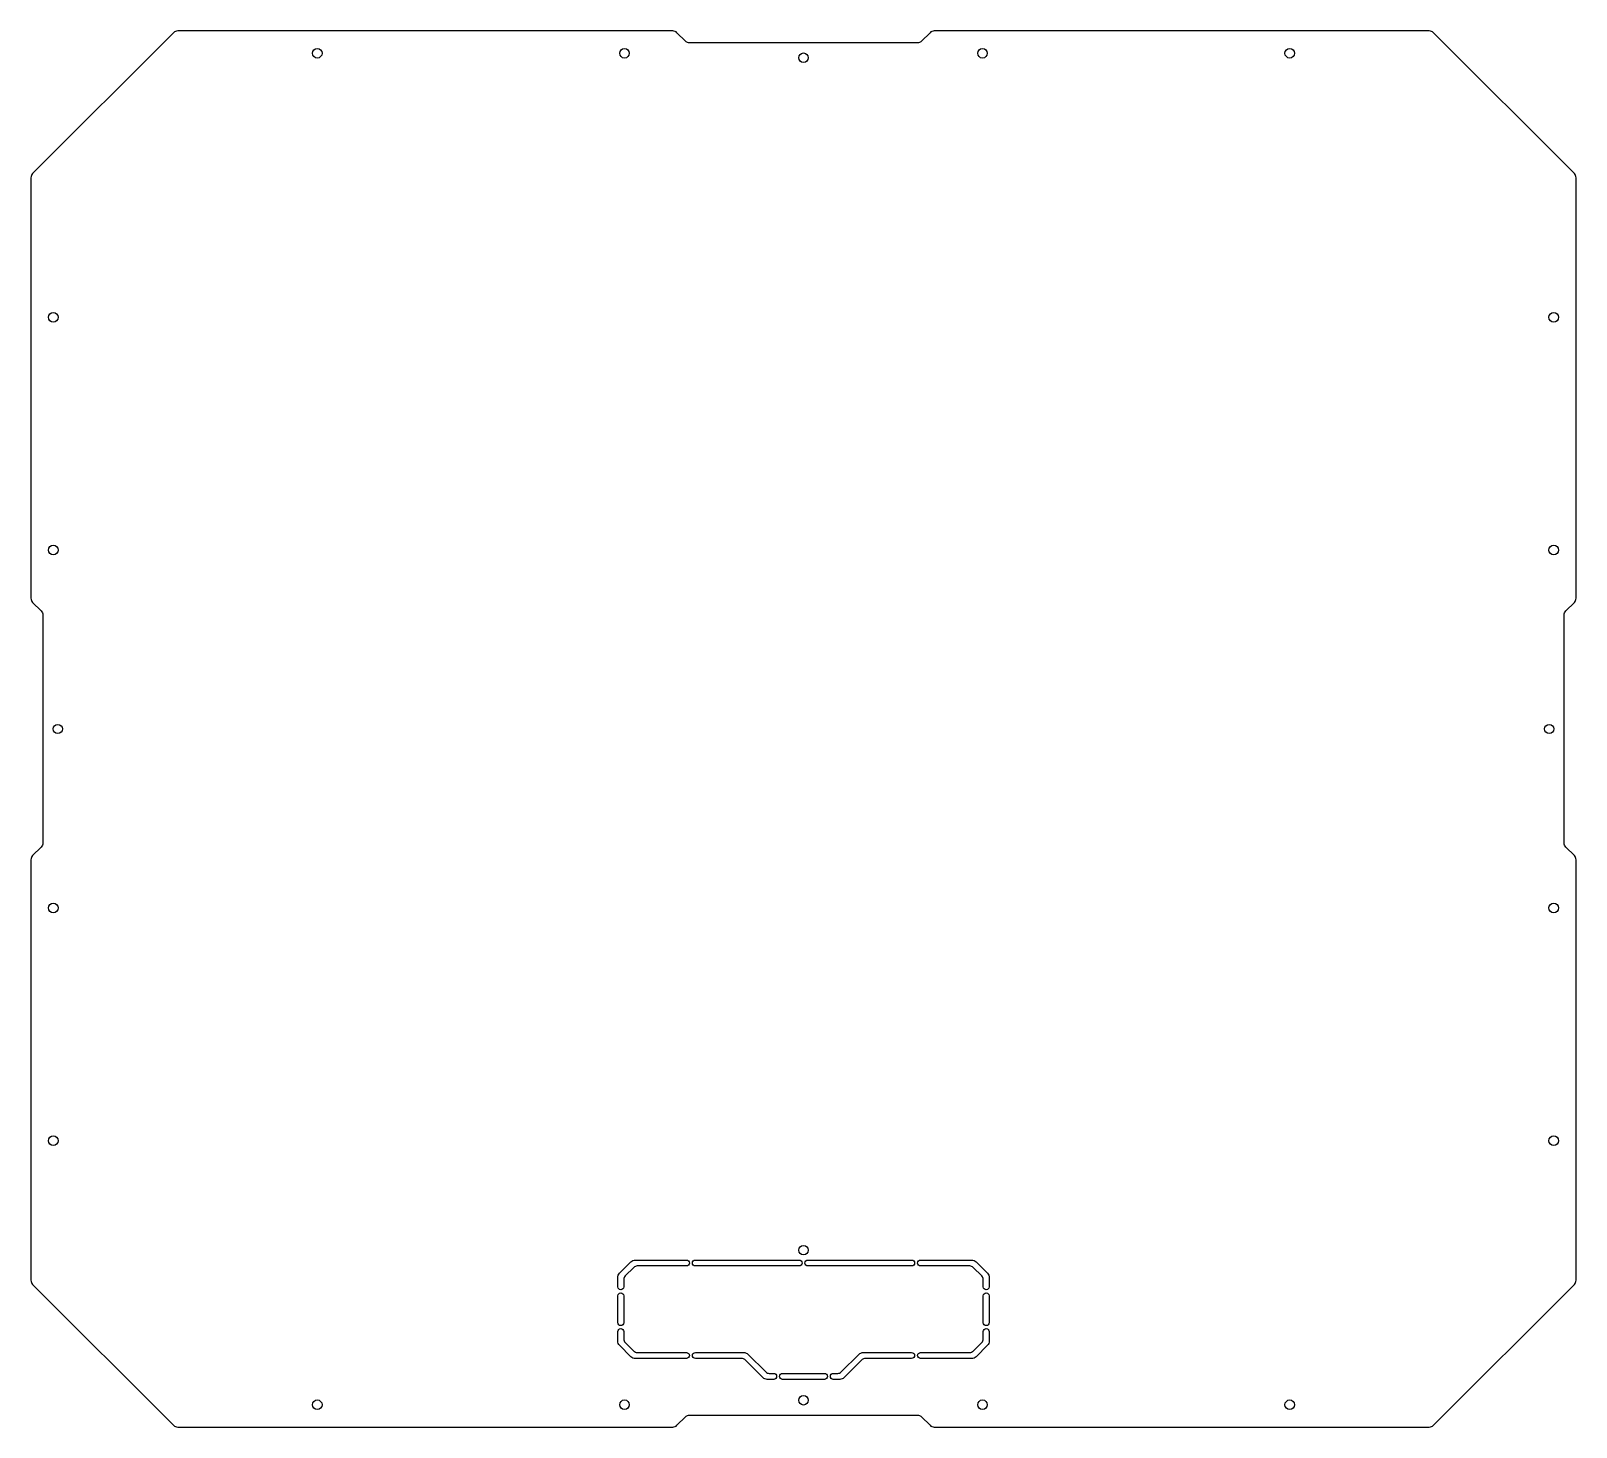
# Model space of a CAD drawing. Header units: millimetres. Extents: x -259 to 259, y -234 to 234.
import ezdxf

# ---------------------------------------------------------------- set-up
doc = ezdxf.new("R2010")
doc.units = ezdxf.units.MM

msp = doc.modelspace()

# ---------------------------------------------------------------- linework, layer by layer
for points in [[(-258.41, -42.41, 0.198912), (-259, -43.83), (-259, -184.79, 0.198912), (-258.41, -186.21), (-211.21, -233.41, 0.198912), (-209.79, -234), (-43.83, -234, 0.198912), (-42.41, -233.41), (-39.59, -230.59, -0.198912), (-38.17, -230), (38.17, -230, -0.198912), (39.59, -230.59), (42.41, -233.41, 0.198912), (43.83, -234), (209.79, -234, 0.198912), (211.21, -233.41), (258.41, -186.21, 0.198912), (259, -184.79), (259, -43.83, 0.198912), (258.41, -42.41), (255.59, -39.59, -0.198912), (255, -38.17), (255, 38.17, -0.198912), (255.59, 39.59), (258.41, 42.41, 0.198912), (259, 43.83), (259, 184.79, 0.198912), (258.41, 186.21), (211.21, 233.41, 0.198912), (209.79, 234), (43.83, 234, 0.198912), (42.41, 233.41), (39.59, 230.59, -0.198912), (38.17, 230), (-38.17, 230, -0.198912), (-39.59, 230.59), (-42.41, 233.41, 0.198912), (-43.83, 234), (-209.79, 234, 0.198912), (-211.21, 233.41), (-258.41, 186.21, 0.198912), (-259, 184.79), (-259, 43.83, 0.198912), (-258.41, 42.41), (-255.59, 39.59, -0.198912), (-255, 38.17), (-255, -38.17, -0.198912), (-255.59, -39.59)], [(-55.72, -180, 0.198912), (-56.92, -180.5), (-59.75, -183.33, 0.198912), (-60.25, -184.53), (-60.25, -187, -1), (-62.25, -187), (-62.25, -183.83, -0.198912), (-61.66, -182.41), (-57.84, -178.59, -0.198912), (-56.42, -178), (-39.25, -178, -1), (-39.25, -180)], [(-36.25, -178), (-1.5, -178, -1), (-1.5, -180), (-36.25, -180, -1)], [(1.5, -178), (36.25, -178, -1), (36.25, -180), (1.5, -180, -1)], [(60.25, -184.53, 0.198912), (59.75, -183.33), (56.92, -180.5, 0.198912), (55.72, -180), (39.25, -180, -1), (39.25, -178), (56.42, -178, -0.198912), (57.84, -178.59), (61.66, -182.41, -0.198912), (62.25, -183.83), (62.25, -187, -1), (60.25, -187)], [(-62.25, -199), (-62.25, -190, -1), (-60.25, -190), (-60.25, -199, -1)], [(62.25, -190), (62.25, -199, -1), (60.25, -199), (60.25, -190, -1)], [(-60.25, -204.47, 0.198912), (-59.75, -205.67), (-56.92, -208.5, 0.198912), (-55.72, -209), (-39.25, -209, -1), (-39.25, -211), (-56.42, -211, -0.198912), (-57.84, -210.41), (-61.66, -206.59, -0.198912), (-62.25, -205.17), (-62.25, -202, -1), (-60.25, -202)], [(55.72, -209, 0.198912), (56.92, -208.5), (59.75, -205.67, 0.198912), (60.25, -204.47), (60.25, -202, -1), (62.25, -202), (62.25, -205.17, -0.198912), (61.66, -206.59), (57.84, -210.41, -0.198912), (56.42, -211), (39.25, -211, -1), (39.25, -209)], [(-12.67, -215.5, 0.198912), (-11.47, -216), (-10, -216, -1), (-10, -218), (-12.17, -218, -0.198912), (-13.59, -217.41), (-19.41, -211.59, 0.198912), (-20.83, -211), (-36.25, -211, -1), (-36.25, -209), (-20.12, -209, -0.198912), (-18.5, -209.67)], [(11.47, -216, 0.198912), (12.67, -215.5), (18.5, -209.67, -0.198912), (20.12, -209), (36.25, -209, -1), (36.25, -211), (20.83, -211, 0.198912), (19.41, -211.59), (13.59, -217.41, -0.198912), (12.17, -218), (10, -218, -1), (10, -216)], [(7, -218), (-7, -218, -1), (-7, -216), (7, -216, -1)]]:
    msp.add_lwpolyline(points, format="xyb", close=True)
for centre, radius in [((-163, 226.5), 1.6), ((-60, 226.5), 1.6), ((60, 226.5), 1.6), ((163, 226.5), 1.6), ((0, 225), 1.6), ((-251.5, 138), 1.6), ((251.5, 138), 1.6), ((-251.5, 60), 1.6), ((251.5, 60), 1.6), ((-250, 0), 1.55), ((250, 0), 1.55), ((-251.5, -60), 1.6), ((251.5, -60), 1.6), ((-251.5, -138), 1.6), ((251.5, -138), 1.6), ((0, -174.7), 1.6), ((-163, -226.5), 1.6), ((-60, -226.5), 1.6), ((0, -225), 1.6), ((60, -226.5), 1.6), ((163, -226.5), 1.6)]:
    msp.add_circle(centre, radius)

doc.saveas('drawing.dxf')
